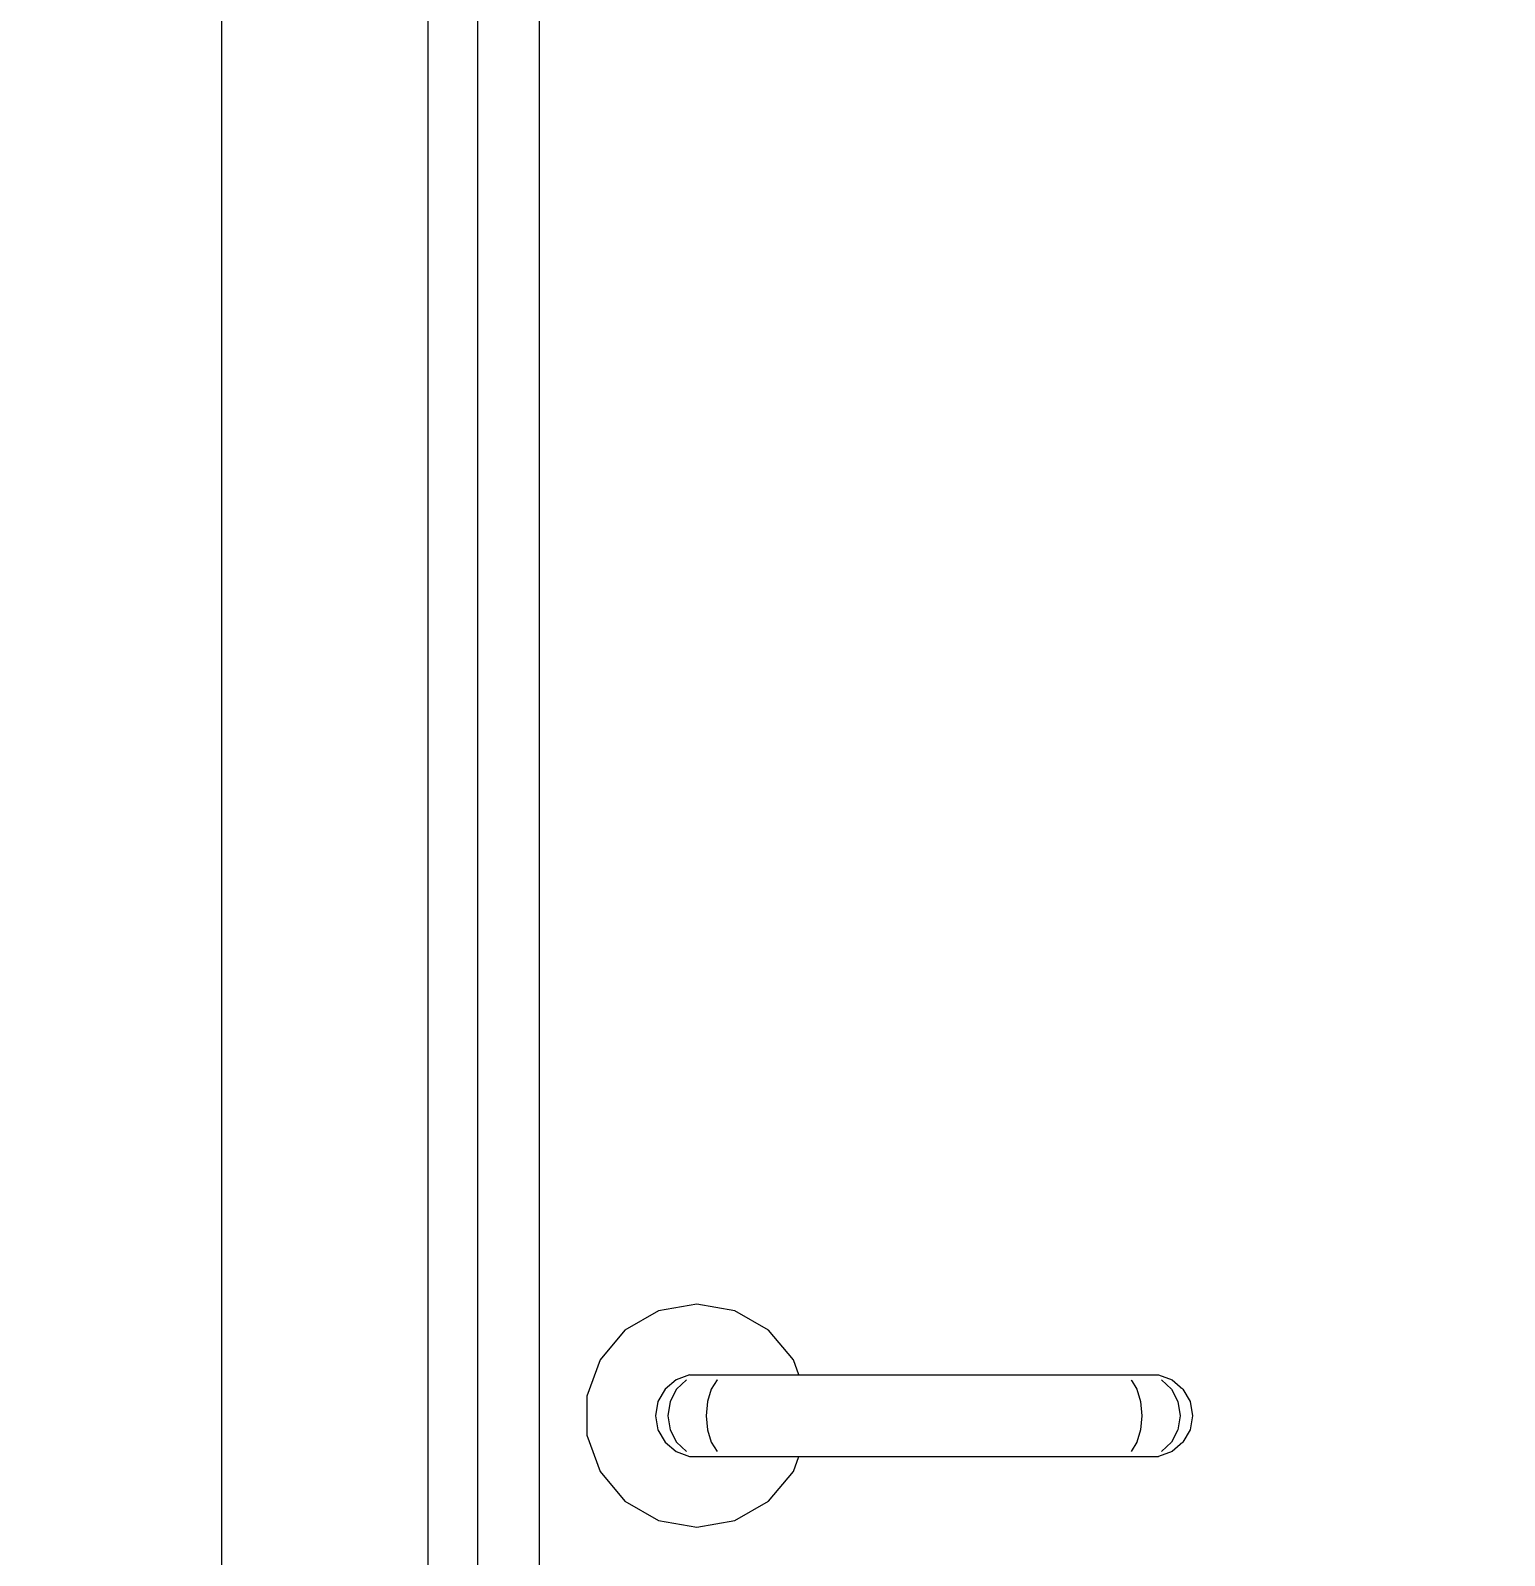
# Model space of a CAD drawing. Header units: millimetres. Extents: x -15634 to 67596, y -3027 to 55843.
# Drawn here: x 11261.2 to 11617.8, y 30561.8 to 30930.7 of the extents above; entities that cross this region are included whole.
import ezdxf

# ---------------------------------------------------------------- set-up
doc = ezdxf.new("R2010")
doc.units = ezdxf.units.MM
doc.header["$MEASUREMENT"] = 0
doc.set_wipeout_variables(frame=1)
doc.linetypes.add('Wipeout_Contour', pattern=[1000, 0, -1000])
doc.layers.add('Dimensioning - General', color=7, linetype='Continuous')
doc.layers.add('Structural - Bearing', color=7, linetype='Continuous')
for name, color, linetype, lineweight, true_color in [('Dimensioning - General_Pen_No__61', 7, 'Continuous', 20, 0x6a6a6a), ('Dimensioning - General_Pen_No__88', 7, 'Continuous', 20, 0xfd4435), ('Structural - Bearing_Pen_No__82', 7, 'Continuous', 20, 0xaaaaaa)]:
    doc.layers.add(name, color=color, linetype=linetype, lineweight=lineweight, true_color=true_color)
doc.styles.add('GENERATED_STYLE_6', font='calibril.ttf')
doc.dimstyles.new('GENERATED_STYLE__3', dxfattribs={"dimtxt": 195.999997, "dimasz": 106.4, "dimexe": 0.18, "dimexo": 0.0625, "dimgap": 0.09, "dimtad": 1, "dimdec": 0, "dimlfac": 0.1, "dimzin": 0, "dimdsep": 46, "dimtxsty": 'GENERATED_STYLE_6', "dimblk": 'ARROWHEAD_2', "dimblk1": 'ARROWHEAD_2', "dimblk2": 'ARROWHEAD_2', "dimcen": 0.09, "dimse1": 1, "dimse2": 1, "dimclrd": 256, "dimclre": 256, "dimclrt": 256, "dimadec": 0, "dimazin": 0, "dimtfac": 1, "dimtdec": 4, "dimtmove": 0, "dimatfit": 3, "dimfxl": 1, "dimtolj": 1, "dimtzin": 0, "dimarcsym": 0})

# ---------------------------------------------------------------- blocks, each defined once
blk = doc.blocks.new('*D55')
at = {"layer": 'Dimensioning - General_Pen_No__61', "color": 251, "linetype": 'Continuous', "lineweight": 20, "true_color": 0x6a6a6a, "transparency": 16777216}
for p, q in [((27454.43, 32236.02), (27594.43, 32155.19)), ((27629.43, 32195.6), (27419.43, 32195.6)), ((27524.43, 29495.6), (27524.43, 32195.6)), ((27454.43, 29536.02), (27594.43, 29455.19)), ((27629.43, 29495.6), (27419.43, 29495.6))]:
    blk.add_line(p, q, dxfattribs=at)
at = {"layer": 'Dimensioning - General_Pen_No__88', "color": 20, "lineweight": 20, "true_color": 0xfd4435, "transparency": 16777216, "char_height": 196, "attachment_point": 7, "rotation": 90, "style": 'GENERATED_STYLE_6'}
for s, insert in [('\\A1;{\\pql;\\fCalibri Light|b0|i0|c0|p34;20}', (27485.23, 31837.36)), ('\\A1;{\\pql;\\fCalibri Light|b0|i0|c0|p34;270}', (27485.23, 30607.27))]:
    blk.add_mtext(s, dxfattribs=dict(at, insert=insert))
blk = doc.blocks.new('ARROWHEAD_2')
at = {"color": 0, "linetype": 'Continuous', "lineweight": 0}
for p, q in [((-0.3781, -0.655), (0.3781, 0.655)), ((0, 0), (-1, 0))]:
    blk.add_line(p, q, dxfattribs=at)
blk = doc.blocks.new('*D103')
at = {"layer": 'Dimensioning - General_Pen_No__61', "color": 251, "linetype": 'Continuous', "lineweight": 20, "true_color": 0x6a6a6a, "transparency": 16777216}
for p, q in [((28004.43, 32236.02), (28144.43, 32155.19)), ((28179.43, 32195.6), (27969.43, 32195.6)), ((28074.43, 29495.6), (28074.43, 32195.6)), ((28004.43, 29536.02), (28144.43, 29455.19)), ((28179.43, 29495.6), (27969.43, 29495.6))]:
    blk.add_line(p, q, dxfattribs=at)
at = {"layer": 'Dimensioning - General_Pen_No__88', "color": 20, "lineweight": 20, "true_color": 0xfd4435, "transparency": 16777216, "char_height": 196, "attachment_point": 7, "rotation": 90, "style": 'GENERATED_STYLE_6'}
for s, insert in [('\\A1;{\\pql;\\fCalibri Light|b0|i0|c0|p34;20}', (28035.23, 31837.36)), ('\\A1;{\\pql;\\fCalibri Light|b0|i0|c0|p34;270}', (28035.23, 30607.27))]:
    blk.add_mtext(s, dxfattribs=dict(at, insert=insert))
blk = doc.blocks.new('*D130')
at = {"layer": 'Dimensioning - General_Pen_No__61', "color": 251, "linetype": 'Continuous', "lineweight": 20, "true_color": 0x6a6a6a, "transparency": 16777216}
for p, q in [((28554.43, 32436.02), (28694.43, 32355.19)), ((28729.43, 32395.6), (28519.43, 32395.6)), ((28624.43, 29495.6), (28624.43, 32395.6)), ((28554.43, 29536.02), (28694.43, 29455.19)), ((28729.43, 29495.6), (28519.43, 29495.6))]:
    blk.add_line(p, q, dxfattribs=at)
at = {"layer": 'Dimensioning - General_Pen_No__88', "color": 20, "lineweight": 20, "true_color": 0xfd4435, "transparency": 16777216, "insert": (28585.23, 30707.27), "char_height": 196, "attachment_point": 7, "rotation": 90, "style": 'GENERATED_STYLE_6'}
blk.add_mtext('\\A1;{\\pql;\\fCalibri Light|b0|i0|c0|p34;290}', dxfattribs=at)
blk = doc.blocks.new('*D151')
at = {"layer": 'Dimensioning - General_Pen_No__61', "color": 251, "linetype": 'Continuous', "lineweight": 20, "true_color": 0x6a6a6a, "transparency": 16777216}
for p, q in [((34964.93, 32236.02), (35104.93, 32155.19)), ((35139.93, 32195.6), (34929.93, 32195.6)), ((35034.93, 29495.6), (35034.93, 32195.6)), ((34964.93, 29536.02), (35104.93, 29455.19)), ((35139.93, 29495.6), (34929.93, 29495.6))]:
    blk.add_line(p, q, dxfattribs=at)
at = {"layer": 'Dimensioning - General_Pen_No__88', "color": 20, "lineweight": 20, "true_color": 0xfd4435, "transparency": 16777216, "char_height": 196, "attachment_point": 7, "rotation": 90, "style": 'GENERATED_STYLE_6'}
for s, insert in [('\\A1;{\\pql;\\fCalibri Light|b0|i0|c0|p34;20}', (34995.73, 31837.36)), ('\\A1;{\\pql;\\fCalibri Light|b0|i0|c0|p34;270}', (34995.73, 30607.27))]:
    blk.add_mtext(s, dxfattribs=dict(at, insert=insert))
blk = doc.blocks.new('*D199')
at = {"layer": 'Dimensioning - General_Pen_No__61', "color": 251, "linetype": 'Continuous', "lineweight": 20, "true_color": 0x6a6a6a, "transparency": 16777216}
for p, q in [((35514.93, 32236.02), (35654.93, 32155.19)), ((35689.93, 32195.6), (35479.93, 32195.6)), ((35584.93, 29495.6), (35584.93, 32195.6)), ((35514.93, 29536.02), (35654.93, 29455.19)), ((35689.93, 29495.6), (35479.93, 29495.6))]:
    blk.add_line(p, q, dxfattribs=at)
at = {"layer": 'Dimensioning - General_Pen_No__88', "color": 20, "lineweight": 20, "true_color": 0xfd4435, "transparency": 16777216, "char_height": 196, "attachment_point": 7, "rotation": 90, "style": 'GENERATED_STYLE_6'}
for s, insert in [('\\A1;{\\pql;\\fCalibri Light|b0|i0|c0|p34;20}', (35545.73, 31837.36)), ('\\A1;{\\pql;\\fCalibri Light|b0|i0|c0|p34;270}', (35545.73, 30607.27))]:
    blk.add_mtext(s, dxfattribs=dict(at, insert=insert))
blk = doc.blocks.new('*D226')
at = {"layer": 'Dimensioning - General_Pen_No__61', "color": 251, "linetype": 'Continuous', "lineweight": 20, "true_color": 0x6a6a6a, "transparency": 16777216}
for p, q in [((36064.93, 32436.02), (36204.93, 32355.19)), ((36239.93, 32395.6), (36029.93, 32395.6)), ((36134.93, 29495.6), (36134.93, 32395.6)), ((36064.93, 29536.02), (36204.93, 29455.19)), ((36239.93, 29495.6), (36029.93, 29495.6))]:
    blk.add_line(p, q, dxfattribs=at)
at = {"layer": 'Dimensioning - General_Pen_No__88', "color": 20, "lineweight": 20, "true_color": 0xfd4435, "transparency": 16777216, "insert": (36095.73, 30707.27), "char_height": 196, "attachment_point": 7, "rotation": 90, "style": 'GENERATED_STYLE_6'}
blk.add_mtext('\\A1;{\\pql;\\fCalibri Light|b0|i0|c0|p34;290}', dxfattribs=at)

msp = doc.modelspace()

# ---------------------------------------------------------------- wipeouts: each hides what was drawn before it
at = {"color": 254, "linetype": 'Wipeout_Contour', "lineweight": 0, "ltscale": 130710.530081}
msp.add_wipeout([(11369.37, 31670.6), (11357.37, 31682.6), (11357.37, 29595.6), (11369.37, 29595.6)], dxfattribs=at).dxf.layer = 'Structural - Bearing'
at = {"color": 254, "linetype": 'Wipeout_Contour', "lineweight": 0, "ltscale": 914424.585037}
msp.add_wipeout([(11395.78, 30600.29), (11395.78, 30590.92), (11398.98, 30582.1), (11405.01, 30574.92), (11413.13, 30570.23), (11422.37, 30568.6), (11431.6, 30570.23), (11439.72, 30574.92), (11445.75, 30582.1), (11447.08, 30585.76), (11420.63, 30585.76), (11417.37, 30586.94), (11414.71, 30589.18), (11412.97, 30592.18), (11412.37, 30595.6), (11412.97, 30599.02), (11414.71, 30602.03), (11417.37, 30604.26), (11420.63, 30605.45), (11437.6, 30605.45), (11447.08, 30605.45), (11445.75, 30609.1), (11439.72, 30616.29), (11431.6, 30620.98), (11422.37, 30622.6), (11413.13, 30620.98), (11405.01, 30616.29), (11398.98, 30609.1)], dxfattribs=at).dxf.layer = 'Structural - Bearing'

# ---------------------------------------------------------------- next in the draw order: linework, layer by layer
at = {"layer": 'Structural - Bearing_Pen_No__82', "color": 253, "linetype": 'Continuous', "lineweight": 20, "true_color": 0xaaaaaa}
for p, q in [((11422.37, 30622.6), (11413.13, 30620.98)), ((11431.6, 30620.98), (11422.37, 30622.6)), ((11413.13, 30620.98), (11405.01, 30616.29)), ((11439.72, 30616.29), (11431.6, 30620.98)), ((11405.01, 30616.29), (11398.98, 30609.1)), ((11445.75, 30609.1), (11439.72, 30616.29)), ((11398.98, 30609.1), (11395.78, 30600.29)), ((11395.78, 30600.29), (11395.78, 30590.92)), ((11395.78, 30590.92), (11398.98, 30582.1)), ((11398.98, 30582.1), (11405.01, 30574.92)), ((11439.72, 30574.92), (11445.75, 30582.1)), ((11405.01, 30574.92), (11413.13, 30570.23)), ((11431.6, 30570.23), (11439.72, 30574.92)), ((11413.13, 30570.23), (11422.37, 30568.6)), ((11422.37, 30568.6), (11431.6, 30570.23))]:
    msp.add_line(p, q, dxfattribs=at)

# ---------------------------------------------------------------- next in the draw order: wipeouts: each hides what was drawn before it
at = {"color": 254, "linetype": 'Wipeout_Contour', "lineweight": 0, "ltscale": 130725.831004}
msp.add_wipeout([(11307.37, 29595.6), (11357.37, 29595.6), (11357.37, 31682.6), (11307.37, 31732.6)], dxfattribs=at).dxf.layer = 'Structural - Bearing'
at = {"color": 254, "linetype": 'Wipeout_Contour', "lineweight": 0, "ltscale": 130689.8141}
msp.add_wipeout([(11369.37, 29595.6), (11384.37, 29595.6), (11384.37, 31655.6), (11369.37, 31655.6)], dxfattribs=at).dxf.layer = 'Structural - Bearing'
at = {"color": 254, "linetype": 'Wipeout_Contour', "lineweight": 0, "ltscale": 130664.607349}
msp.add_wipeout([(11417.37, 30604.26), (11419.89, 30604.26), (11422.82, 30605.45), (11420.63, 30605.45)], dxfattribs=at).dxf.layer = 'Structural - Bearing'
at = {"color": 254, "linetype": 'Wipeout_Contour', "lineweight": 0, "ltscale": 130615.138986}
msp.add_wipeout([(11415.41, 30595.6), (11412.37, 30595.6), (11412.97, 30592.18), (11415.95, 30592.18)], dxfattribs=at).dxf.layer = 'Structural - Bearing'

# ---------------------------------------------------------------- next in the draw order: linework, layer by layer
at = {"layer": 'Structural - Bearing_Pen_No__82', "color": 253, "linetype": 'Continuous', "lineweight": 20, "true_color": 0xaaaaaa}
for p, q in [((11307.37, 31732.6), (11307.37, 29595.6)), ((11357.37, 29595.6), (11357.37, 31682.6)), ((11369.37, 29595.6), (11369.37, 31670.6)), ((11384.37, 29595.6), (11384.37, 31655.6))]:
    msp.add_line(p, q, dxfattribs=at)

# ---------------------------------------------------------------- next in the draw order: wipeouts: each hides what was drawn before it
at = {"color": 254, "linetype": 'Wipeout_Contour', "lineweight": 0, "ltscale": 130654.274024}
msp.add_wipeout([(11414.71, 30602.03), (11417.51, 30602.03), (11419.89, 30604.26), (11417.37, 30604.26)], dxfattribs=at).dxf.layer = 'Structural - Bearing'
at = {"color": 254, "linetype": 'Wipeout_Contour', "lineweight": 0, "ltscale": 130604.637808}
msp.add_wipeout([(11415.95, 30592.18), (11412.97, 30592.18), (11414.71, 30589.18), (11417.51, 30589.18)], dxfattribs=at).dxf.layer = 'Structural - Bearing'

# ---------------------------------------------------------------- next in the draw order: wipeouts: each hides what was drawn before it
at = {"color": 254, "linetype": 'Wipeout_Contour', "lineweight": 0, "ltscale": 130670.962944}
msp.add_wipeout([(11419.89, 30604.26), (11427.28, 30604.26), (11428.97, 30605.45), (11422.82, 30605.45)], dxfattribs=at).dxf.layer = 'Structural - Bearing'
at = {"color": 254, "linetype": 'Wipeout_Contour', "lineweight": 0, "ltscale": 130641.544867}
msp.add_wipeout([(11412.97, 30599.02), (11415.95, 30599.02), (11417.51, 30602.03), (11414.71, 30602.03)], dxfattribs=at).dxf.layer = 'Structural - Bearing'
at = {"color": 254, "linetype": 'Wipeout_Contour', "lineweight": 0, "ltscale": 130597.730351}
msp.add_wipeout([(11417.51, 30589.18), (11414.71, 30589.18), (11417.37, 30586.94), (11419.89, 30586.94)], dxfattribs=at).dxf.layer = 'Structural - Bearing'

# ---------------------------------------------------------------- next in the draw order: wipeouts: each hides what was drawn before it
at = {"color": 254, "linetype": 'Wipeout_Contour', "lineweight": 0, "ltscale": 130661.636446}
msp.add_wipeout([(11417.51, 30602.03), (11425.9, 30602.03), (11427.28, 30604.26), (11419.89, 30604.26)], dxfattribs=at).dxf.layer = 'Structural - Bearing'
at = {"color": 254, "linetype": 'Wipeout_Contour', "lineweight": 0, "ltscale": 130627.956821}
msp.add_wipeout([(11412.97, 30599.02), (11412.37, 30595.6), (11415.41, 30595.6), (11415.95, 30599.02)], dxfattribs=at).dxf.layer = 'Structural - Bearing'
at = {"color": 254, "linetype": 'Wipeout_Contour', "lineweight": 0, "ltscale": 130595.248287}
msp.add_wipeout([(11419.89, 30586.94), (11417.37, 30586.94), (11420.63, 30585.76), (11422.82, 30585.76)], dxfattribs=at).dxf.layer = 'Structural - Bearing'

# ---------------------------------------------------------------- next in the draw order: linework, layer by layer
at = {"layer": 'Structural - Bearing_Pen_No__82', "color": 253, "linetype": 'Continuous', "lineweight": 20, "true_color": 0xaaaaaa}
for p, q in [((11420.63, 30605.45), (11417.37, 30604.26)), ((11420.63, 30605.45), (11422.82, 30605.45)), ((11412.97, 30599.02), (11412.37, 30595.6)), ((11412.37, 30595.6), (11412.97, 30592.18))]:
    msp.add_line(p, q, dxfattribs=at)

# ---------------------------------------------------------------- next in the draw order: wipeouts: each hides what was drawn before it
at = {"color": 254, "linetype": 'Wipeout_Contour', "lineweight": 0, "ltscale": 130681.857741}
msp.add_wipeout([(11428.97, 30605.45), (11427.28, 30604.26), (11436.71, 30604.26), (11437.14, 30605.45)], dxfattribs=at).dxf.layer = 'Structural - Bearing'
at = {"color": 254, "linetype": 'Wipeout_Contour', "lineweight": 0, "ltscale": 130649.656694}
msp.add_wipeout([(11415.95, 30599.02), (11425, 30599.02), (11425.9, 30602.03), (11417.51, 30602.03)], dxfattribs=at).dxf.layer = 'Structural - Bearing'
at = {"color": 254, "linetype": 'Wipeout_Contour', "lineweight": 0, "ltscale": 130623.653459}
msp.add_wipeout([(11424.69, 30595.6), (11415.41, 30595.6), (11415.95, 30592.18), (11425, 30592.18)], dxfattribs=at).dxf.layer = 'Structural - Bearing'

# ---------------------------------------------------------------- next in the draw order: linework, layer by layer
at = {"layer": 'Structural - Bearing_Pen_No__82', "color": 253, "linetype": 'Continuous', "lineweight": 20, "true_color": 0xaaaaaa}
for p, q in [((11417.37, 30604.26), (11414.71, 30602.03)), ((11419.89, 30604.26), (11417.51, 30602.03))]:
    msp.add_line(p, q, dxfattribs=at)

# ---------------------------------------------------------------- next in the draw order: wipeouts: each hides what was drawn before it
at = {"color": 254, "linetype": 'Wipeout_Contour', "lineweight": 0, "ltscale": 130674.115572}
msp.add_wipeout([(11427.28, 30604.26), (11425.9, 30602.03), (11436.36, 30602.03), (11436.71, 30604.26)], dxfattribs=at).dxf.layer = 'Structural - Bearing'
at = {"color": 254, "linetype": 'Wipeout_Contour', "lineweight": 0, "ltscale": 130636.470466}
msp.add_wipeout([(11415.41, 30595.6), (11424.69, 30595.6), (11425, 30599.02), (11415.95, 30599.02)], dxfattribs=at).dxf.layer = 'Structural - Bearing'
at = {"color": 254, "linetype": 'Wipeout_Contour', "lineweight": 0, "ltscale": 130612.751907}
msp.add_wipeout([(11425, 30592.18), (11415.95, 30592.18), (11417.51, 30589.18), (11425.9, 30589.18)], dxfattribs=at).dxf.layer = 'Structural - Bearing'

# ---------------------------------------------------------------- next in the draw order: linework, layer by layer
at = {"layer": 'Structural - Bearing_Pen_No__82', "color": 253, "linetype": 'Continuous', "lineweight": 20, "true_color": 0xaaaaaa}
for p, q in [((11422.82, 30605.45), (11428.97, 30605.45)), ((11414.71, 30602.03), (11412.97, 30599.02)), ((11415.95, 30599.02), (11415.41, 30595.6)), ((11417.51, 30602.03), (11415.95, 30599.02)), ((11415.41, 30595.6), (11415.95, 30592.18)), ((11412.97, 30592.18), (11414.71, 30589.18))]:
    msp.add_line(p, q, dxfattribs=at)

# ---------------------------------------------------------------- next in the draw order: wipeouts: each hides what was drawn before it
at = {"color": 254, "linetype": 'Wipeout_Contour', "lineweight": 0, "ltscale": 130744.86551}
msp.add_wipeout([(11437.14, 30605.45), (11436.71, 30604.26), (11518.03, 30604.26), (11517.6, 30605.45)], dxfattribs=at).dxf.layer = 'Structural - Bearing'
at = {"color": 254, "linetype": 'Wipeout_Contour', "lineweight": 0, "ltscale": 130663.311871}
msp.add_wipeout([(11425.9, 30602.03), (11425, 30599.02), (11436.13, 30599.02), (11436.36, 30602.03)], dxfattribs=at).dxf.layer = 'Structural - Bearing'
at = {"color": 254, "linetype": 'Wipeout_Contour', "lineweight": 0, "ltscale": 130637.935443}
msp.add_wipeout([(11424.69, 30595.6), (11425, 30592.18), (11436.13, 30592.18), (11436.05, 30595.6)], dxfattribs=at).dxf.layer = 'Structural - Bearing'
at = {"color": 254, "linetype": 'Wipeout_Contour', "lineweight": 0, "ltscale": 130605.095938}
msp.add_wipeout([(11425.9, 30589.18), (11417.51, 30589.18), (11419.89, 30586.94), (11427.28, 30586.94)], dxfattribs=at).dxf.layer = 'Structural - Bearing'

# ---------------------------------------------------------------- next in the draw order: linework, layer by layer
at = {"layer": 'Structural - Bearing_Pen_No__82', "color": 253, "linetype": 'Continuous', "lineweight": 20, "true_color": 0xaaaaaa}
for p, q in [((11427.28, 30604.26), (11425.9, 30602.03)), ((11415.95, 30592.18), (11417.51, 30589.18)), ((11414.71, 30589.18), (11417.37, 30586.94))]:
    msp.add_line(p, q, dxfattribs=at)

# ---------------------------------------------------------------- next in the draw order: wipeouts: each hides what was drawn before it
at = {"color": 254, "linetype": 'Wipeout_Contour', "lineweight": 0, "ltscale": 130738.462392}
msp.add_wipeout([(11436.71, 30604.26), (11436.36, 30602.03), (11518.38, 30602.03), (11518.03, 30604.26)], dxfattribs=at).dxf.layer = 'Structural - Bearing'
at = {"color": 254, "linetype": 'Wipeout_Contour', "lineweight": 0, "ltscale": 130650.751064}
msp.add_wipeout([(11425, 30599.02), (11424.69, 30595.6), (11436.05, 30595.6), (11436.13, 30599.02)], dxfattribs=at).dxf.layer = 'Structural - Bearing'
at = {"color": 254, "linetype": 'Wipeout_Contour', "lineweight": 0, "ltscale": 130626.410903}
msp.add_wipeout([(11425, 30592.18), (11425.9, 30589.18), (11436.36, 30589.18), (11436.13, 30592.18)], dxfattribs=at).dxf.layer = 'Structural - Bearing'
at = {"color": 254, "linetype": 'Wipeout_Contour', "lineweight": 0, "ltscale": 130601.607244}
msp.add_wipeout([(11427.28, 30586.94), (11419.89, 30586.94), (11422.82, 30585.76), (11428.97, 30585.76)], dxfattribs=at).dxf.layer = 'Structural - Bearing'

# ---------------------------------------------------------------- next in the draw order: linework, layer by layer
at = {"layer": 'Structural - Bearing_Pen_No__82', "color": 253, "linetype": 'Continuous', "lineweight": 20, "true_color": 0xaaaaaa}
for p, q in [((11447.08, 30605.45), (11445.75, 30609.1)), ((11428.97, 30605.45), (11437.14, 30605.45)), ((11425, 30599.02), (11424.69, 30595.6)), ((11425.9, 30602.03), (11425, 30599.02)), ((11424.69, 30595.6), (11425, 30592.18)), ((11417.51, 30589.18), (11419.89, 30586.94)), ((11417.37, 30586.94), (11420.63, 30585.76)), ((11420.63, 30585.76), (11422.82, 30585.76))]:
    msp.add_line(p, q, dxfattribs=at)

# ---------------------------------------------------------------- next in the draw order: wipeouts: each hides what was drawn before it
at = {"color": 254, "linetype": 'Wipeout_Contour', "lineweight": 0, "ltscale": 130807.917412}
msp.add_wipeout([(11517.6, 30605.45), (11518.03, 30604.26), (11527.46, 30604.26), (11525.77, 30605.45)], dxfattribs=at).dxf.layer = 'Structural - Bearing'
at = {"color": 254, "linetype": 'Wipeout_Contour', "lineweight": 0, "ltscale": 130728.651011}
msp.add_wipeout([(11436.36, 30602.03), (11436.13, 30599.02), (11518.6, 30599.02), (11518.38, 30602.03)], dxfattribs=at).dxf.layer = 'Structural - Bearing'
at = {"color": 254, "linetype": 'Wipeout_Contour', "lineweight": 0, "ltscale": 130703.805659}
msp.add_wipeout([(11436.05, 30595.6), (11436.13, 30592.18), (11518.6, 30592.18), (11518.68, 30595.6)], dxfattribs=at).dxf.layer = 'Structural - Bearing'
at = {"color": 254, "linetype": 'Wipeout_Contour', "lineweight": 0, "ltscale": 130617.580423}
msp.add_wipeout([(11425.9, 30589.18), (11427.28, 30586.94), (11436.71, 30586.94), (11436.36, 30589.18)], dxfattribs=at).dxf.layer = 'Structural - Bearing'

# ---------------------------------------------------------------- next in the draw order: linework, layer by layer
at = {"layer": 'Structural - Bearing_Pen_No__82', "color": 253, "linetype": 'Continuous', "lineweight": 20, "true_color": 0xaaaaaa}
msp.add_line((11425, 30592.18), (11425.9, 30589.18), dxfattribs=at)

# ---------------------------------------------------------------- next in the draw order: wipeouts: each hides what was drawn before it
at = {"color": 254, "linetype": 'Wipeout_Contour', "lineweight": 0, "ltscale": 130802.85978}
msp.add_wipeout([(11518.03, 30604.26), (11518.38, 30602.03), (11528.83, 30602.03), (11527.46, 30604.26)], dxfattribs=at).dxf.layer = 'Structural - Bearing'
at = {"color": 254, "linetype": 'Wipeout_Contour', "lineweight": 0, "ltscale": 130716.614838}
msp.add_wipeout([(11436.13, 30599.02), (11436.05, 30595.6), (11518.68, 30595.6), (11518.6, 30599.02)], dxfattribs=at).dxf.layer = 'Structural - Bearing'
at = {"color": 254, "linetype": 'Wipeout_Contour', "lineweight": 0, "ltscale": 130691.768451}
msp.add_wipeout([(11436.13, 30592.18), (11436.36, 30589.18), (11518.38, 30589.18), (11518.6, 30592.18)], dxfattribs=at).dxf.layer = 'Structural - Bearing'
at = {"color": 254, "linetype": 'Wipeout_Contour', "lineweight": 0, "ltscale": 130612.507799}
msp.add_wipeout([(11427.28, 30586.94), (11428.97, 30585.76), (11437.14, 30585.76), (11436.71, 30586.94)], dxfattribs=at).dxf.layer = 'Structural - Bearing'

# ---------------------------------------------------------------- next in the draw order: linework, layer by layer
at = {"layer": 'Structural - Bearing_Pen_No__82', "color": 253, "linetype": 'Continuous', "lineweight": 20, "true_color": 0xaaaaaa}
for p, q in [((11437.14, 30605.45), (11517.6, 30605.45)), ((11425.9, 30589.18), (11427.28, 30586.94)), ((11422.82, 30585.76), (11428.97, 30585.76))]:
    msp.add_line(p, q, dxfattribs=at)

# ---------------------------------------------------------------- next in the draw order: wipeouts: each hides what was drawn before it
at = {"color": 254, "linetype": 'Wipeout_Contour', "lineweight": 0, "ltscale": 130818.892973}
msp.add_wipeout([(11525.77, 30605.45), (11527.46, 30604.26), (11534.84, 30604.26), (11531.91, 30605.45)], dxfattribs=at).dxf.layer = 'Structural - Bearing'
at = {"color": 254, "linetype": 'Wipeout_Contour', "lineweight": 0, "ltscale": 130794.045614}
msp.add_wipeout([(11518.38, 30602.03), (11518.6, 30599.02), (11529.73, 30599.02), (11528.83, 30602.03)], dxfattribs=at).dxf.layer = 'Structural - Bearing'
at = {"color": 254, "linetype": 'Wipeout_Contour', "lineweight": 0, "ltscale": 130769.733948}
msp.add_wipeout([(11518.68, 30595.6), (11518.6, 30592.18), (11529.73, 30592.18), (11530.04, 30595.6)], dxfattribs=at).dxf.layer = 'Structural - Bearing'
at = {"color": 254, "linetype": 'Wipeout_Contour', "lineweight": 0, "ltscale": 130681.955032}
msp.add_wipeout([(11436.36, 30589.18), (11436.71, 30586.94), (11518.03, 30586.94), (11518.38, 30589.18)], dxfattribs=at).dxf.layer = 'Structural - Bearing'

# ---------------------------------------------------------------- next in the draw order: wipeouts: each hides what was drawn before it
at = {"color": 254, "linetype": 'Wipeout_Contour', "lineweight": 0, "ltscale": 130815.434285}
msp.add_wipeout([(11527.46, 30604.26), (11528.83, 30602.03), (11537.23, 30602.03), (11534.84, 30604.26)], dxfattribs=at).dxf.layer = 'Structural - Bearing'
at = {"color": 254, "linetype": 'Wipeout_Contour', "lineweight": 0, "ltscale": 130782.53668}
msp.add_wipeout([(11518.6, 30599.02), (11518.68, 30595.6), (11530.04, 30595.6), (11529.73, 30599.02)], dxfattribs=at).dxf.layer = 'Structural - Bearing'
at = {"color": 254, "linetype": 'Wipeout_Contour', "lineweight": 0, "ltscale": 130757.181474}
msp.add_wipeout([(11518.6, 30592.18), (11518.38, 30589.18), (11528.83, 30589.18), (11529.73, 30592.18)], dxfattribs=at).dxf.layer = 'Structural - Bearing'
at = {"color": 254, "linetype": 'Wipeout_Contour', "lineweight": 0, "ltscale": 130675.548971}
msp.add_wipeout([(11436.71, 30586.94), (11437.14, 30585.76), (11517.6, 30585.76), (11518.03, 30586.94)], dxfattribs=at).dxf.layer = 'Structural - Bearing'

# ---------------------------------------------------------------- next in the draw order: linework, layer by layer
at = {"layer": 'Structural - Bearing_Pen_No__82', "color": 253, "linetype": 'Continuous', "lineweight": 20, "true_color": 0xaaaaaa}
for p, q in [((11517.6, 30605.45), (11525.77, 30605.45)), ((11428.97, 30585.76), (11437.14, 30585.76)), ((11445.75, 30582.1), (11447.08, 30585.76))]:
    msp.add_line(p, q, dxfattribs=at)

# ---------------------------------------------------------------- next in the draw order: wipeouts: each hides what was drawn before it
at = {"color": 254, "linetype": 'Wipeout_Contour', "lineweight": 0, "ltscale": 130825.301253}
msp.add_wipeout([(11531.91, 30605.45), (11534.84, 30604.26), (11537.37, 30604.26), (11534.1, 30605.45)], dxfattribs=at).dxf.layer = 'Structural - Bearing'
at = {"color": 254, "linetype": 'Wipeout_Contour', "lineweight": 0, "ltscale": 130807.807452}
msp.add_wipeout([(11528.83, 30602.03), (11529.73, 30599.02), (11538.78, 30599.02), (11537.23, 30602.03)], dxfattribs=at).dxf.layer = 'Structural - Bearing'
at = {"color": 254, "linetype": 'Wipeout_Contour', "lineweight": 0, "ltscale": 130784.128751}
msp.add_wipeout([(11530.04, 30595.6), (11529.73, 30592.18), (11538.78, 30592.18), (11539.32, 30595.6)], dxfattribs=at).dxf.layer = 'Structural - Bearing'
at = {"color": 254, "linetype": 'Wipeout_Contour', "lineweight": 0, "ltscale": 130746.380225}
msp.add_wipeout([(11518.38, 30589.18), (11518.03, 30586.94), (11527.46, 30586.94), (11528.83, 30589.18)], dxfattribs=at).dxf.layer = 'Structural - Bearing'

# ---------------------------------------------------------------- next in the draw order: linework, layer by layer
at = {"layer": 'Structural - Bearing_Pen_No__82', "color": 253, "linetype": 'Continuous', "lineweight": 20, "true_color": 0xaaaaaa}
for p, q in [((11525.77, 30605.45), (11531.91, 30605.45)), ((11527.46, 30604.26), (11528.83, 30602.03))]:
    msp.add_line(p, q, dxfattribs=at)

# ---------------------------------------------------------------- next in the draw order: wipeouts: each hides what was drawn before it
at = {"color": 254, "linetype": 'Wipeout_Contour', "lineweight": 0, "ltscale": 130822.860217}
msp.add_wipeout([(11534.84, 30604.26), (11537.23, 30602.03), (11540.03, 30602.03), (11537.37, 30604.26)], dxfattribs=at).dxf.layer = 'Structural - Bearing'
at = {"color": 254, "linetype": 'Wipeout_Contour', "lineweight": 0, "ltscale": 130796.930089}
msp.add_wipeout([(11529.73, 30599.02), (11530.04, 30595.6), (11539.32, 30595.6), (11538.78, 30599.02)], dxfattribs=at).dxf.layer = 'Structural - Bearing'
at = {"color": 254, "linetype": 'Wipeout_Contour', "lineweight": 0, "ltscale": 130770.947153}
msp.add_wipeout([(11528.83, 30589.18), (11537.23, 30589.18), (11538.78, 30592.18), (11529.73, 30592.18)], dxfattribs=at).dxf.layer = 'Structural - Bearing'
at = {"color": 254, "linetype": 'Wipeout_Contour', "lineweight": 0, "ltscale": 130738.634292}
msp.add_wipeout([(11518.03, 30586.94), (11517.6, 30585.76), (11525.77, 30585.76), (11527.46, 30586.94)], dxfattribs=at).dxf.layer = 'Structural - Bearing'

# ---------------------------------------------------------------- next in the draw order: linework, layer by layer
at = {"layer": 'Structural - Bearing_Pen_No__82', "color": 253, "linetype": 'Continuous', "lineweight": 20, "true_color": 0xaaaaaa}
for p, q in [((11531.91, 30605.45), (11534.1, 30605.45)), ((11534.1, 30605.45), (11537.37, 30604.26)), ((11528.83, 30602.03), (11529.73, 30599.02)), ((11529.73, 30599.02), (11530.04, 30595.6)), ((11530.04, 30595.6), (11529.73, 30592.18)), ((11437.14, 30585.76), (11517.6, 30585.76))]:
    msp.add_line(p, q, dxfattribs=at)

# ---------------------------------------------------------------- next in the draw order: wipeouts: each hides what was drawn before it
at = {"color": 254, "linetype": 'Wipeout_Contour', "lineweight": 0, "ltscale": 130815.991293}
msp.add_wipeout([(11537.23, 30602.03), (11538.78, 30599.02), (11541.76, 30599.02), (11540.03, 30602.03)], dxfattribs=at).dxf.layer = 'Structural - Bearing'
at = {"color": 254, "linetype": 'Wipeout_Contour', "lineweight": 0, "ltscale": 130792.719933}
msp.add_wipeout([(11539.32, 30595.6), (11538.78, 30592.18), (11541.76, 30592.18), (11542.37, 30595.6)], dxfattribs=at).dxf.layer = 'Structural - Bearing'
at = {"color": 254, "linetype": 'Wipeout_Contour', "lineweight": 0, "ltscale": 130758.960118}
msp.add_wipeout([(11527.46, 30586.94), (11534.84, 30586.94), (11537.23, 30589.18), (11528.83, 30589.18)], dxfattribs=at).dxf.layer = 'Structural - Bearing'

# ---------------------------------------------------------------- next in the draw order: linework, layer by layer
at = {"layer": 'Structural - Bearing_Pen_No__82', "color": 253, "linetype": 'Continuous', "lineweight": 20, "true_color": 0xaaaaaa}
for p, q in [((11534.84, 30604.26), (11537.23, 30602.03)), ((11537.37, 30604.26), (11540.03, 30602.03)), ((11529.73, 30592.18), (11528.83, 30589.18))]:
    msp.add_line(p, q, dxfattribs=at)

# ---------------------------------------------------------------- next in the draw order: wipeouts: each hides what was drawn before it
at = {"color": 254, "linetype": 'Wipeout_Contour', "lineweight": 0, "ltscale": 130805.520439}
msp.add_wipeout([(11541.76, 30599.02), (11538.78, 30599.02), (11539.32, 30595.6), (11542.37, 30595.6)], dxfattribs=at).dxf.layer = 'Structural - Bearing'
at = {"color": 254, "linetype": 'Wipeout_Contour', "lineweight": 0, "ltscale": 130779.13328}
msp.add_wipeout([(11537.23, 30589.18), (11540.03, 30589.18), (11541.76, 30592.18), (11538.78, 30592.18)], dxfattribs=at).dxf.layer = 'Structural - Bearing'
at = {"color": 254, "linetype": 'Wipeout_Contour', "lineweight": 0, "ltscale": 130749.615642}
msp.add_wipeout([(11527.46, 30586.94), (11525.77, 30585.76), (11531.91, 30585.76), (11534.84, 30586.94)], dxfattribs=at).dxf.layer = 'Structural - Bearing'

# ---------------------------------------------------------------- next in the draw order: linework, layer by layer
at = {"layer": 'Structural - Bearing_Pen_No__82', "color": 253, "linetype": 'Continuous', "lineweight": 20, "true_color": 0xaaaaaa}
for p, q in [((11537.23, 30602.03), (11538.78, 30599.02)), ((11538.78, 30599.02), (11539.32, 30595.6)), ((11540.03, 30602.03), (11541.76, 30599.02)), ((11541.76, 30599.02), (11542.37, 30595.6)), ((11539.32, 30595.6), (11538.78, 30592.18)), ((11542.37, 30595.6), (11541.76, 30592.18)), ((11528.83, 30589.18), (11527.46, 30586.94)), ((11517.6, 30585.76), (11525.77, 30585.76))]:
    msp.add_line(p, q, dxfattribs=at)

# ---------------------------------------------------------------- next in the draw order: wipeouts: each hides what was drawn before it
at = {"color": 254, "linetype": 'Wipeout_Contour', "lineweight": 0, "ltscale": 130766.389235}
msp.add_wipeout([(11534.84, 30586.94), (11537.37, 30586.94), (11540.03, 30589.18), (11537.23, 30589.18)], dxfattribs=at).dxf.layer = 'Structural - Bearing'

# ---------------------------------------------------------------- next in the draw order: linework, layer by layer
at = {"layer": 'Structural - Bearing_Pen_No__82', "color": 253, "linetype": 'Continuous', "lineweight": 20, "true_color": 0xaaaaaa}
for p, q in [((11538.78, 30592.18), (11537.23, 30589.18)), ((11541.76, 30592.18), (11540.03, 30589.18))]:
    msp.add_line(p, q, dxfattribs=at)

# ---------------------------------------------------------------- next in the draw order: wipeouts: each hides what was drawn before it
at = {"color": 254, "linetype": 'Wipeout_Contour', "lineweight": 0, "ltscale": 130756.027306}
msp.add_wipeout([(11531.91, 30585.76), (11534.1, 30585.76), (11537.37, 30586.94), (11534.84, 30586.94)], dxfattribs=at).dxf.layer = 'Structural - Bearing'

# ---------------------------------------------------------------- next in the draw order: linework, layer by layer
at = {"layer": 'Structural - Bearing_Pen_No__82', "color": 253, "linetype": 'Continuous', "lineweight": 20, "true_color": 0xaaaaaa}
for p, q in [((11537.23, 30589.18), (11534.84, 30586.94)), ((11540.03, 30589.18), (11537.37, 30586.94)), ((11525.77, 30585.76), (11531.91, 30585.76)), ((11531.91, 30585.76), (11534.1, 30585.76)), ((11537.37, 30586.94), (11534.1, 30585.76))]:
    msp.add_line(p, q, dxfattribs=at)

# ---------------------------------------------------------------- next in the draw order: dimensions: what is measured, and where the dimension line sits
at = {"layer": 'Dimensioning - General', "color": 251, "linetype": 'Continuous', "lineweight": 20, "true_color": 0x6a6a6a}
for base, p1, p2, picture, middle in [((28624.43, 32395.6), (2323.5, 29495.6), (2262.36, 32395.6), '*D130', (28487.23, 30931.4)), ((36134.93, 32395.6), (9834, 29495.6), (9772.86, 32395.6), '*D226', (35997.73, 30931.4)), ((28074.43, 32195.6), (-284.94, 29495.6), (-270.89, 32195.6), '*D103', (27937.23, 30831.4)), ((27524.43, 32195.6), (95.61, 29495.6), (35.39, 32195.6), '*D55', (27387.23, 30831.4)), ((35584.93, 32195.6), (7225.55, 29495.6), (7239.61, 32195.6), '*D199', (35447.73, 30831.4)), ((35034.93, 32195.6), (7606.11, 29495.6), (7545.89, 32195.6), '*D151', (34897.73, 30831.4))]:
    dim = msp.add_linear_dim(base=base, p1=p1, p2=p2, angle=90, dimstyle='GENERATED_STYLE__3', dxfattribs=at)
    dim.commit()
    dim.dimension.update_dxf_attribs({"geometry": picture, "text_midpoint": middle, "dimtype": 160, "text_rotation": 90})

doc.saveas('drawing.dxf')
